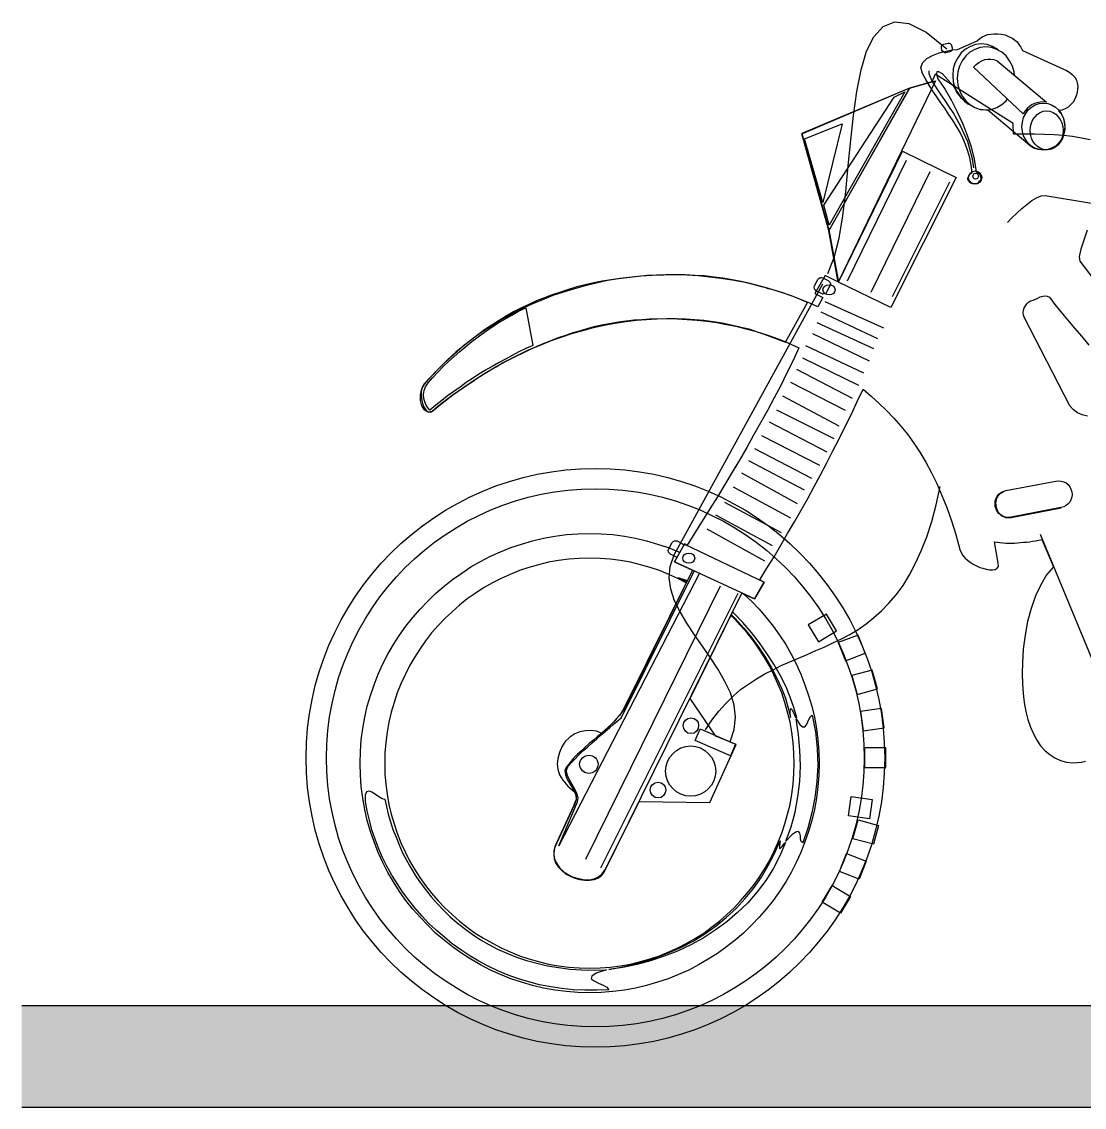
# Model space of a CAD drawing. Extents: x -109 to 1815, y -14679 to 345.
# Drawn here: x -106.652 to -105.607, y -38.856 to -37.789 of the extents above; entities that cross this region are included whole.
import ezdxf

# ---------------------------------------------------------------- set-up
doc = ezdxf.new("R2010")
doc.units = 0
doc.header["$MEASUREMENT"] = 0
doc.layers.get('0').update_dxf_attribs({"linetype": 'CONTINUOUS'})
doc.layers.add('COTA', color=1, linetype='CONTINUOUS')
doc.layers.add('MOBILIARIO', color=1, linetype='CONTINUOUS')

# ---------------------------------------------------------------- blocks, each defined once
blk = doc.blocks.new('AEMoto')
at = {"linetype": 'Continuous'}
for points in [[(10.2858, 3.9294), (10.2936, 3.9491), (10.2997, 3.9728), (10.3042, 4.0003), (10.3079, 4.0302), (10.3109, 4.0615), (10.314, 4.093), (10.3174, 4.1236), (10.3215, 4.1531), (10.3266, 4.1796), (10.3333, 4.2023), (10.3422, 4.2203), (10.3537, 4.2329), (10.368, 4.2387), (10.3853, 4.2366), (10.4067, 4.2258), (10.4321, 4.2054)], [(10.463, 4.1355), (10.4579, 4.1375), (10.4549, 4.1399), (10.4525, 4.1426), (10.4498, 4.145), (10.4478, 4.1477), (10.4457, 4.1504), (10.444, 4.1531), (10.4423, 4.1562), (10.4406, 4.1592), (10.4267, 4.1745), (10.4223, 4.1772), (10.4196, 4.1772), (10.4192, 4.1748), (10.4209, 4.1687), (10.4298, 4.1555), (10.4376, 4.1419), (10.4447, 4.128), (10.4511, 4.1141), (10.4569, 4.0995), (10.4617, 4.0849), (10.4654, 4.0699), (10.4681, 4.0543), (10.4708, 4.0526), (10.4729, 4.0506), (10.4735, 4.0482), (10.4739, 4.0458), (10.4732, 4.0435), (10.4715, 4.0418), (10.4695, 4.0401), (10.4668, 4.0394), (10.4634, 4.0397), (10.4607, 4.0407), (10.459, 4.0424), (10.4579, 4.0448), (10.4579, 4.0468), (10.459, 4.0492), (10.4607, 4.0516), (10.463, 4.0533), (10.462, 4.0625), (10.4603, 4.0713), (10.4579, 4.0798), (10.4549, 4.0879), (10.4515, 4.0957), (10.4478, 4.1035), (10.4433, 4.1107), (10.4389, 4.1181), (10.4342, 4.1253), (10.4294, 4.1324), (10.4247, 4.1392), (10.4196, 4.1463), (10.4148, 4.1534), (10.4104, 4.1606), (10.406, 4.1677), (10.4019, 4.1752), (10.4002, 4.1823), (10.4023, 4.1884), (10.4073, 4.1935), (10.4145, 4.1972), (10.4226, 4.2003), (10.4311, 4.2023), (10.4389, 4.204), (10.445, 4.2047), (10.4691, 4.2152), (10.4725, 4.218), (10.4756, 4.22), (10.479, 4.2217), (10.4824, 4.223), (10.4861, 4.2234), (10.4898, 4.2237), (10.4943, 4.2237), (10.499, 4.2234), (10.5038, 4.2224), (10.5078, 4.2207), (10.5119, 4.219), (10.5153, 4.2166), (10.5184, 4.2139), (10.5207, 4.2108), (10.5231, 4.2074), (10.5248, 4.2034), (10.5791, 4.1786), (10.5832, 4.1762), (10.5866, 4.1735), (10.5893, 4.1704), (10.5914, 4.167), (10.5924, 4.1636), (10.5931, 4.1596), (10.5927, 4.1558), (10.592, 4.1518), (10.591, 4.1477), (10.5893, 4.1436), (10.5873, 4.1399), (10.5842, 4.1365), (10.5812, 4.1338), (10.5774, 4.1317), (10.5734, 4.13), (10.5693, 4.1293), (10.5727, 4.1256), (10.5751, 4.1212), (10.5764, 4.1164), (10.5771, 4.1114), (10.5771, 4.1059), (10.5757, 4.1008), (10.574, 4.0954), (10.5713, 4.0906), (10.5686, 4.0869), (10.5649, 4.0842), (10.5605, 4.0822), (10.5554, 4.0811), (10.5496, 4.0811), (10.5442, 4.0818), (10.5387, 4.0835), (10.534, 4.0866), (10.4827, 4.1297), (10.4739, 4.1307), (10.4732, 4.131), (10.4732, 4.131)], [(10.4284, 4.2112), (10.4335, 4.2122), (10.4349, 4.2122), (10.4362, 4.2118), (10.4372, 4.2108), (10.4379, 4.2095), (10.4386, 4.2064), (10.4386, 4.2047), (10.4383, 4.2034), (10.4372, 4.2023), (10.4355, 4.2017), (10.4308, 4.2006), (10.4294, 4.2006), (10.4281, 4.2013), (10.4267, 4.2023), (10.426, 4.2037), (10.4253, 4.2067), (10.4253, 4.2081), (10.426, 4.2095), (10.427, 4.2105), (10.4284, 4.2112)], [(10.4963, 4.203), (10.4943, 4.205), (10.4882, 4.2084), (10.4817, 4.2108), (10.4746, 4.2115), (10.4674, 4.2108), (10.461, 4.2084), (10.4549, 4.205), (10.4498, 4.2003), (10.4454, 4.1945), (10.442, 4.1877), (10.4399, 4.1806), (10.4393, 4.1728), (10.4399, 4.165), (10.442, 4.1579), (10.4454, 4.1511), (10.4498, 4.1453), (10.4549, 4.1405), (10.4583, 4.1385), (10.4583, 4.1388)], [(10.515, 4.1728), (10.5146, 4.1769), (10.5126, 4.184), (10.5092, 4.1908), (10.5048, 4.1966), (10.4997, 4.2013), (10.4936, 4.2047), (10.4871, 4.2071), (10.48, 4.2078), (10.4729, 4.2071), (10.4664, 4.2047), (10.4603, 4.2013), (10.4552, 4.1966), (10.4508, 4.1908), (10.4474, 4.184), (10.4454, 4.1769), (10.4447, 4.1691), (10.4454, 4.1613), (10.4474, 4.1541), (10.4508, 4.1473), (10.4552, 4.1416), (10.4603, 4.1368), (10.4664, 4.1334), (10.4729, 4.131), (10.48, 4.1304), (10.4871, 4.131), (10.4936, 4.1334), (10.4997, 4.1368), (10.5048, 4.1416), (10.5065, 4.1439), (10.5065, 4.1439)], [(10.4939, 4.1908), (10.5544, 4.1399), (10.5493, 4.1402), (10.5449, 4.1395), (10.5408, 4.1385), (10.537, 4.1368), (10.5336, 4.1344), (10.5309, 4.1321), (10.5282, 4.129), (10.5258, 4.1256), (10.4647, 4.183), (10.4681, 4.186), (10.4715, 4.1884), (10.4749, 4.1905), (10.4787, 4.1922), (10.4824, 4.1928), (10.4861, 4.1928), (10.4898, 4.1922), (10.4939, 4.1908)], [(10.4651, 4.0591), (10.4634, 4.0703), (10.4607, 4.0808), (10.4576, 4.091), (10.4535, 4.1008), (10.4491, 4.11), (10.4444, 4.1188), (10.4396, 4.127), (10.4345, 4.1348), (10.4298, 4.1419), (10.425, 4.1487), (10.4209, 4.1548), (10.4172, 4.1606), (10.4138, 4.1657), (10.4118, 4.1704), (10.4104, 4.1745), (10.4101, 4.1782)], [(10.4135, 4.165), (10.386, 4.1572), (10.2536, 4.1012), (10.2868, 3.983), (10.2987, 3.9189), (10.2824, 3.927), (10.2699, 3.9049), (10.2797, 3.8999), (10.2736, 3.8886), (10.2634, 3.8931), (10.2532, 3.8971), (10.243, 3.9009), (10.2325, 3.9046), (10.2223, 3.908), (10.2115, 3.9114), (10.2009, 3.9144), (10.1901, 3.9172), (10.1792, 3.9195), (10.168, 3.9216), (10.1568, 3.9236), (10.1456, 3.925), (10.1341, 3.9263), (10.1222, 3.927), (10.1103, 3.9277), (10.0984, 3.9277), (10.0865, 3.9277), (10.075, 3.9274), (10.0635, 3.9267), (10.0523, 3.9257), (10.0411, 3.9246), (10.0302, 3.9233), (10.0193, 3.9216), (10.0085, 3.9199), (9.9979, 3.9178), (9.9874, 3.9155), (9.9772, 3.9128), (9.967, 3.9097), (9.9569, 3.9066), (9.947, 3.9033), (9.9375, 3.8995), (9.9277, 3.8958), (9.9182, 3.8914), (9.909, 3.887), (9.8995, 3.8822), (9.8903, 3.8771), (9.8815, 3.8717), (9.8727, 3.8659), (9.8638, 3.8601), (9.855, 3.8537), (9.8465, 3.8472), (9.838, 3.8404), (9.8296, 3.8333), (9.8214, 3.8258), (9.8133, 3.8184), (9.8051, 3.8102), (9.797, 3.8017), (9.7892, 3.7933), (9.7861, 3.7875), (9.7847, 3.7804), (9.7847, 3.7732), (9.7864, 3.7668), (9.7895, 3.762), (9.7939, 3.7593), (9.7993, 3.7603), (9.8058, 3.7658), (9.8122, 3.7709), (9.8187, 3.7759), (9.8255, 3.781), (9.8326, 3.7858), (9.8397, 3.7909), (9.8472, 3.7956), (9.8547, 3.8007), (9.8621, 3.8055), (9.8699, 3.8102), (9.8781, 3.8146), (9.8859, 3.8194), (9.8941, 3.8235), (9.9025, 3.8279), (9.911, 3.832), (9.9195, 3.836), (9.9283, 3.8401), (9.9368, 3.8438), (9.9457, 3.8472), (9.9548, 3.8506), (9.9637, 3.8537), (9.9728, 3.8567), (9.982, 3.8595), (9.9912, 3.8622), (10.0003, 3.8645), (10.0098, 3.8666), (10.0193, 3.8683), (10.0285, 3.87), (10.038, 3.8713), (10.0475, 3.8723), (10.057, 3.873), (10.0665, 3.8737), (10.076, 3.8737), (10.0876, 3.8741), (10.0991, 3.8741), (10.1106, 3.8737), (10.1222, 3.873), (10.1334, 3.872), (10.1446, 3.8703), (10.1558, 3.8686), (10.1667, 3.8662), (10.1775, 3.8639), (10.1884, 3.8612), (10.1989, 3.8578), (10.2094, 3.8544), (10.22, 3.8506), (10.2301, 3.8469), (10.2403, 3.8425), (10.2502, 3.8381), (10.243, 3.8224), (10.2352, 3.8072), (10.2278, 3.7919), (10.2196, 3.7766), (10.2115, 3.761), (10.203, 3.7457), (10.1945, 3.7308), (10.186, 3.7155), (10.1772, 3.7002), (10.168, 3.6853), (10.1592, 3.67), (10.15, 3.6551), (10.1405, 3.6401), (10.1314, 3.6252), (10.1222, 3.6106), (10.1127, 3.5957), (10.1096, 3.5974), (10.0971, 3.575), (10.1195, 3.5648), (10.0349, 3.395), (10.0326, 3.391), (10.0299, 3.3869), (10.0264, 3.3832), (10.0234, 3.3794), (10.0197, 3.3757), (10.0156, 3.372), (10.0119, 3.3686), (10.0074, 3.3648), (10.0013, 3.3669), (9.9945, 3.3679), (9.9878, 3.3675), (9.981, 3.3662), (9.9745, 3.3638), (9.9684, 3.3597), (9.963, 3.3546), (9.9586, 3.3479), (9.9558, 3.3407), (9.9538, 3.3336), (9.9531, 3.3268), (9.9538, 3.3204), (9.9558, 3.3136), (9.9599, 3.3068), (9.966, 3.2996), (9.9742, 3.2925), (9.9762, 3.2878), (9.9762, 3.2833), (9.9749, 3.2793), (9.9732, 3.2749), (9.9507, 3.2263), (9.9487, 3.2202), (9.9487, 3.2144), (9.9501, 3.2087), (9.9528, 3.2036), (9.9562, 3.1988), (9.9606, 3.1947), (9.9657, 3.1914), (9.9708, 3.1886), (9.9759, 3.1869), (9.9813, 3.1856), (9.9871, 3.1846), (9.9928, 3.1846), (9.9983, 3.1856), (10.0037, 3.188), (10.0085, 3.1917), (10.0122, 3.1975), (10.0536, 3.2806), (10.1405, 3.2793), (10.1731, 3.3509), (10.148, 3.3608), (10.1164, 3.4073), (10.1799, 3.5366), (10.1955, 3.5298), (10.2071, 3.5498), (10.202, 3.5529), (10.2108, 3.5672), (10.2196, 3.5814), (10.2281, 3.5957), (10.2363, 3.6099), (10.2447, 3.6242), (10.2529, 3.6385), (10.261, 3.6531), (10.2688, 3.6676), (10.2767, 3.6819), (10.2845, 3.6968), (10.2919, 3.7114), (10.2997, 3.7264), (10.3072, 3.7413), (10.3147, 3.7566), (10.3218, 3.7719), (10.3293, 3.7872), (10.3391, 3.7787), (10.3486, 3.7702), (10.3578, 3.761), (10.367, 3.7518), (10.3754, 3.742), (10.3836, 3.7318), (10.3914, 3.721), (10.3989, 3.7097), (10.4063, 3.6975), (10.4131, 3.6846), (10.4199, 3.6714), (10.426, 3.6568), (10.4321, 3.6418), (10.4376, 3.6255), (10.443, 3.6086), (10.4481, 3.5902), (10.4498, 3.5865), (10.4518, 3.5828), (10.4545, 3.5797), (10.4573, 3.577), (10.4607, 3.5746), (10.4644, 3.5723), (10.4685, 3.5702), (10.4725, 3.5682), (10.4763, 3.5672), (10.4804, 3.5661), (10.4844, 3.5655), (10.4882, 3.5651), (10.4915, 3.5658), (10.4939, 3.5672), (10.4953, 3.5695), (10.4949, 3.5733), (10.4905, 3.5997), (10.4939, 3.5991), (10.4973, 3.5987), (10.5007, 3.5984), (10.5045, 3.5981), (10.5078, 3.5981), (10.5116, 3.5981), (10.515, 3.5981), (10.5187, 3.5984), (10.5224, 3.5987), (10.5262, 3.5991), (10.5299, 3.5994), (10.5336, 3.5997), (10.5374, 3.6004), (10.5411, 3.6011), (10.5452, 3.6018), (10.5489, 3.6025), (10.5632, 3.5689), (10.5547, 3.559), (10.5476, 3.5468), (10.5411, 3.5332), (10.5357, 3.5179), (10.5313, 3.502), (10.5282, 3.485), (10.5258, 3.468), (10.5248, 3.4511), (10.5245, 3.4378), (10.5248, 3.4253), (10.5258, 3.4134), (10.5272, 3.4022), (10.5292, 3.3913), (10.5316, 3.3815), (10.5347, 3.372), (10.5384, 3.3638), (10.5428, 3.356), (10.5472, 3.3492), (10.5527, 3.3431), (10.5584, 3.3384), (10.5649, 3.3343), (10.5717, 3.3312), (10.5791, 3.3292), (10.5869, 3.3282), (10.592, 3.3285), (10.5975, 3.3292), (10.6026, 3.3302)], [(10.6083, 4.0934), (10.5975, 4.0957), (10.5866, 4.0978), (10.5754, 4.0988), (10.5639, 4.0998), (10.552, 4.1002), (10.5398, 4.1005), (10.5272, 4.1005), (10.514, 4.1005), (10.5136, 4.1137), (10.4175, 4.1742), (10.4135, 4.165)], [(10.2984, 3.9185), (10.2868, 3.9817), (10.3863, 4.1572), (10.4182, 4.166), (10.2984, 3.9185)], [(10.3866, 4.1575), (10.2868, 3.982), (10.2539, 4.1008), (10.3866, 4.1575)], [(10.2807, 4.0132), (10.3673, 4.146), (10.3805, 4.1524), (10.2872, 3.9888), (10.2807, 4.0132)], [(10.5506, 4.1388), (10.556, 4.1382), (10.5608, 4.1365), (10.5656, 4.1338), (10.5693, 4.1304), (10.5727, 4.126), (10.5751, 4.1209), (10.5764, 4.1154), (10.5771, 4.1097), (10.5764, 4.1039), (10.5751, 4.0985), (10.5727, 4.0934), (10.5693, 4.0893), (10.5656, 4.0859), (10.5608, 4.0832), (10.556, 4.0815), (10.5506, 4.0808), (10.5455, 4.0815), (10.5404, 4.0832), (10.536, 4.0859), (10.5319, 4.0893), (10.5289, 4.0934), (10.5262, 4.0985), (10.5248, 4.1039), (10.5241, 4.1097), (10.5248, 4.1154), (10.5262, 4.1209), (10.5289, 4.126), (10.5319, 4.1304), (10.536, 4.1338), (10.5404, 4.1365), (10.5455, 4.1382), (10.5506, 4.1388)], [(10.5547, 4.129), (10.5588, 4.1287), (10.5625, 4.127), (10.5659, 4.1249), (10.569, 4.1219), (10.5713, 4.1185), (10.5734, 4.1144), (10.5747, 4.11), (10.5751, 4.1052), (10.5747, 4.1005), (10.5734, 4.0957), (10.5713, 4.0917), (10.569, 4.0883), (10.5659, 4.0852), (10.5625, 4.0832), (10.5588, 4.0815), (10.5547, 4.0811), (10.5506, 4.0815), (10.5469, 4.0832), (10.5435, 4.0852), (10.5404, 4.0883), (10.5377, 4.0917), (10.536, 4.0957), (10.5347, 4.1005), (10.5343, 4.1052), (10.5347, 4.11), (10.536, 4.1144), (10.5377, 4.1185), (10.5404, 4.1219), (10.5435, 4.1249), (10.5469, 4.127), (10.5506, 4.1287), (10.5547, 4.129)], [(10.257, 4.0947), (10.3035, 4.1134), (10.2797, 4.0166), (10.257, 4.0947)], [(10.2987, 3.9185), (10.3775, 4.0798), (10.4433, 4.0472), (10.3632, 3.8876), (10.2987, 3.9185)], [(10.3099, 3.9202), (10.3826, 4.0686)], [(10.3388, 3.9066), (10.4114, 4.0547)], [(10.4668, 4.0553), (10.4698, 4.0547), (10.4725, 4.053), (10.4742, 4.0502), (10.4749, 4.0472), (10.4742, 4.0441), (10.4725, 4.0414), (10.4698, 4.0397), (10.4668, 4.039), (10.4637, 4.0397), (10.461, 4.0414), (10.4593, 4.0441), (10.4586, 4.0472), (10.4593, 4.0502), (10.461, 4.053), (10.4637, 4.0547), (10.4668, 4.0553)], [(10.3653, 3.9012), (10.4355, 4.0418)], [(10.4674, 4.0526), (10.4688, 4.0523), (10.4698, 4.0516), (10.4705, 4.0502), (10.4708, 4.0489), (10.4705, 4.0475), (10.4698, 4.0462), (10.4688, 4.0455), (10.4674, 4.0452), (10.4661, 4.0455), (10.4651, 4.0462), (10.4644, 4.0475), (10.4641, 4.0489), (10.4644, 4.0502), (10.4651, 4.0516), (10.4661, 4.0523), (10.4674, 4.0526)], [(10.5065, 3.9922), (10.5119, 3.9976), (10.518, 4.0034), (10.5241, 4.0092), (10.5303, 4.0143), (10.5364, 4.019), (10.5421, 4.0224), (10.5479, 4.0248), (10.553, 4.0251), (10.6097, 4.0156)], [(10.6043, 3.9827), (10.6002, 3.9705), (10.5968, 3.9593), (10.5948, 3.9501), (10.5954, 3.9447), (10.7333, 3.7644)], [(10.2074, 3.8547), (10.2335, 3.8449), (10.2607, 3.8937), (10.2566, 3.8954), (10.2529, 3.8971), (10.2488, 3.8988), (10.2451, 3.9002), (10.241, 3.9019), (10.2369, 3.9033), (10.2329, 3.9046), (10.2291, 3.906), (10.225, 3.9073), (10.221, 3.9083), (10.2169, 3.9097), (10.2125, 3.9107), (10.2084, 3.9121), (10.2043, 3.9131), (10.1999, 3.9144), (10.1955, 3.9155), (10.1819, 3.9185), (10.168, 3.9212), (10.1541, 3.9233), (10.1402, 3.925), (10.1263, 3.9263), (10.1123, 3.9274), (10.0981, 3.9277), (10.0842, 3.9274), (10.0702, 3.927), (10.0563, 3.926), (10.0424, 3.9246), (10.0285, 3.9226), (10.0149, 3.9206), (10.001, 3.9175), (9.9874, 3.9144), (9.9742, 3.9107), (9.9609, 3.9066), (9.9477, 3.9022), (9.9348, 3.8971), (9.9219, 3.8917), (9.9093, 3.8859), (9.8971, 3.8795), (9.8849, 3.873), (9.873, 3.8656), (9.8615, 3.8581), (9.8503, 3.8499), (9.8391, 3.8415), (9.8285, 3.8326), (9.818, 3.8231), (9.8082, 3.8136), (9.7983, 3.8031), (9.7892, 3.7926), (9.7864, 3.7878), (9.7858, 3.782), (9.7861, 3.7756), (9.7875, 3.7698), (9.7895, 3.7647), (9.7922, 3.7607), (9.7953, 3.759), (9.7983, 3.7596), (9.8116, 3.7702), (9.8248, 3.7804), (9.838, 3.7895), (9.8513, 3.7987), (9.8645, 3.8068), (9.8778, 3.815), (9.8913, 3.8221), (9.9046, 3.8292), (9.9178, 3.8354), (9.9314, 3.8411), (9.9446, 3.8466), (9.9579, 3.8513), (9.9711, 3.8557), (9.9844, 3.8595), (9.9976, 3.8629), (10.0108, 3.8659), (10.0241, 3.8683), (10.037, 3.8703), (10.0499, 3.872), (10.0624, 3.873), (10.0753, 3.8737), (10.0879, 3.8741), (10.1005, 3.8737), (10.1127, 3.873), (10.1252, 3.872), (10.1371, 3.8707), (10.1493, 3.869), (10.1612, 3.8669), (10.1728, 3.8645), (10.1847, 3.8615), (10.1962, 3.8584), (10.2074, 3.8547)], [(10.2797, 3.924), (10.2862, 3.9206), (10.2875, 3.9195), (10.2885, 3.9182), (10.2889, 3.9161), (10.2882, 3.9144), (10.2841, 3.9063), (10.2831, 3.9049), (10.2818, 3.9043), (10.2797, 3.9039), (10.278, 3.9046), (10.2716, 3.9077), (10.2702, 3.909), (10.2692, 3.9104), (10.2688, 3.9124), (10.2695, 3.9141), (10.2736, 3.9219), (10.2746, 3.9233), (10.2763, 3.9243), (10.278, 3.9243), (10.2797, 3.924)], [(10.1656, 3.354), (10.1707, 3.3692), (10.1721, 3.3842), (10.1704, 3.3991), (10.166, 3.4141), (10.1592, 3.4283), (10.151, 3.4429), (10.1415, 3.4572), (10.1317, 3.4714), (10.1219, 3.4853), (10.1123, 3.4996), (10.1042, 3.5135), (10.0974, 3.5274), (10.0926, 3.5414), (10.0906, 3.5556), (10.092, 3.5695), (10.0967, 3.5838), (10.2797, 3.9168)], [(10.2872, 3.9155), (10.2902, 3.9151), (10.2926, 3.9138), (10.294, 3.9117), (10.2946, 3.9094), (10.294, 3.907), (10.2926, 3.9049), (10.2902, 3.9036), (10.2872, 3.9033), (10.2845, 3.9036), (10.2821, 3.9049), (10.2804, 3.907), (10.2797, 3.9094), (10.2804, 3.9117), (10.2821, 3.9138), (10.2845, 3.9151), (10.2872, 3.9155)], [(10.2821, 3.8951), (10.3541, 3.8625)], [(10.5832, 3.7668), (10.5269, 3.8758), (10.5262, 3.8785), (10.5258, 3.8812), (10.5262, 3.8842), (10.5272, 3.887), (10.5286, 3.8897), (10.5303, 3.892), (10.5323, 3.8941), (10.535, 3.8958), (10.5381, 3.8965), (10.5411, 3.8978), (10.5438, 3.8992), (10.5469, 3.9005), (10.5499, 3.9016), (10.5527, 3.9019), (10.5554, 3.9016), (10.5581, 3.9002), (10.5649, 3.8914), (10.5723, 3.8822), (10.5805, 3.8723), (10.589, 3.8622), (10.5978, 3.852), (10.6066, 3.8415)], [(10.6049, 3.7539), (10.5985, 3.7556), (10.5927, 3.7583), (10.5876, 3.762), (10.5832, 3.7668)], [(9.7942, 3.795), (9.8, 3.8014), (9.8061, 3.8082), (9.8126, 3.8146), (9.8194, 3.8211), (9.8262, 3.8275), (9.8333, 3.8337), (9.8408, 3.8398), (9.8482, 3.8459), (9.856, 3.8516), (9.8638, 3.8574), (9.872, 3.8632), (9.8801, 3.8683), (9.8886, 3.8734), (9.8971, 3.8781), (9.9056, 3.8829), (9.9144, 3.887), (9.9229, 3.8408), (9.9144, 3.8371), (9.9059, 3.833), (9.8975, 3.8286), (9.8893, 3.8241), (9.8808, 3.8197), (9.873, 3.8153), (9.8649, 3.8106), (9.8567, 3.8055), (9.8489, 3.8004), (9.8411, 3.7953), (9.8336, 3.7899), (9.8258, 3.7844), (9.8183, 3.779), (9.8112, 3.7732), (9.8037, 3.7675), (9.7966, 3.7613), (9.7942, 3.7641), (9.7919, 3.7678), (9.7902, 3.7715), (9.7892, 3.7759), (9.7888, 3.7807), (9.7895, 3.7855), (9.7912, 3.7902), (9.7942, 3.795)], [(10.277, 3.8822), (10.3466, 3.8493)], [(10.2722, 3.8693), (10.3418, 3.8371)], [(10.2668, 3.8557), (10.3364, 3.8221)], [(10.2583, 3.8408), (10.3296, 3.8072)], [(10.2546, 3.8258), (10.3232, 3.7922)], [(10.2471, 3.8119), (10.3157, 3.7763)], [(10.2397, 3.796), (10.3072, 3.7613)], [(10.2301, 3.779), (10.2994, 3.7423)], [(10.2227, 3.762), (10.2929, 3.7267)], [(10.2135, 3.7471), (10.2845, 3.7104)], [(10.204, 3.7305), (10.2753, 3.6938)], [(10.5466, 3.6093), (10.6369, 3.3916)], [(10.1955, 3.7145), (10.2658, 3.6778)], [(10.1881, 3.6996), (10.2566, 3.6636)], [(10.1796, 3.6843), (10.2481, 3.6466)], [(10.1354, 3.3686), (10.1432, 3.3808), (10.1517, 3.3916), (10.1602, 3.4011), (10.1694, 3.41), (10.1785, 3.4181), (10.1881, 3.4249), (10.1979, 3.4314), (10.2081, 3.4375), (10.2183, 3.4426), (10.2284, 3.4477), (10.239, 3.4524), (10.2495, 3.4568), (10.2604, 3.4612), (10.2709, 3.466), (10.2814, 3.4704), (10.2919, 3.4755), (10.3025, 3.4806), (10.3126, 3.486), (10.3228, 3.4921), (10.3327, 3.4989), (10.3422, 3.5067), (10.3517, 3.5149), (10.3608, 3.5244), (10.3697, 3.5346), (10.3782, 3.5461), (10.386, 3.559), (10.3934, 3.5733), (10.4006, 3.5886), (10.4073, 3.6059), (10.4135, 3.6245), (10.4189, 3.6452), (10.4236, 3.6676)], [(10.5045, 3.6626), (10.5659, 3.6744), (10.5693, 3.6748), (10.5727, 3.6744), (10.5757, 3.6734), (10.5785, 3.6721), (10.5812, 3.67), (10.5832, 3.6673), (10.5846, 3.6646), (10.5856, 3.6612), (10.5856, 3.6612), (10.5859, 3.6578), (10.5856, 3.6544), (10.5846, 3.6514), (10.5832, 3.6486), (10.5812, 3.6463), (10.5785, 3.6442), (10.5757, 3.6429), (10.5723, 3.6418), (10.5109, 3.63), (10.5075, 3.6296), (10.5041, 3.63), (10.5011, 3.631), (10.4983, 3.6327), (10.496, 3.6344), (10.4939, 3.6371), (10.4926, 3.6398), (10.4915, 3.6432), (10.4915, 3.6432), (10.4912, 3.6466), (10.4915, 3.65), (10.4926, 3.6531), (10.4939, 3.6558), (10.496, 3.6581), (10.4983, 3.6602), (10.5011, 3.6615), (10.5045, 3.6626)], [(10.1694, 3.6673), (10.2397, 3.6293)], [(10.5011, 3.6609), (10.496, 3.6578), (10.4929, 3.6534), (10.4919, 3.6476), (10.4926, 3.6418), (10.4946, 3.6364), (10.4987, 3.632), (10.5041, 3.6296), (10.5112, 3.6296), (10.5727, 3.6415)], [(10.1588, 3.6486), (10.2284, 3.6113)], [(10.1477, 3.6327), (10.2172, 3.5953)], [(10.1371, 3.6157), (10.2077, 3.5763)], [(10.183, 3.5352), (10.1918, 3.5268), (10.2013, 3.5169), (10.2101, 3.5067), (10.2186, 3.4962), (10.2264, 3.485), (10.2339, 3.4735), (10.2407, 3.4616), (10.2468, 3.4497), (10.2526, 3.4371), (10.2576, 3.4242), (10.2621, 3.411), (10.2661, 3.3978), (10.2692, 3.3842), (10.2716, 3.3703), (10.2736, 3.3563), (10.2746, 3.3421), (10.275, 3.3275), (10.2746, 3.3129), (10.2736, 3.299), (10.2716, 3.2847), (10.2692, 3.2708), (10.2661, 3.2572), (10.2621, 3.244), (10.2576, 3.2311), (10.2526, 3.2182), (10.2468, 3.2056), (10.2407, 3.1934), (10.2339, 3.1819), (10.2264, 3.1703), (10.2186, 3.1591), (10.2101, 3.1486), (10.2013, 3.1384), (10.1918, 3.1286), (10.1819, 3.1191), (10.1718, 3.1102), (10.1612, 3.1021), (10.15, 3.0939), (10.1385, 3.0868), (10.1266, 3.08), (10.1147, 3.0736), (10.1022, 3.0681), (10.0893, 3.063), (10.0764, 3.0586), (10.0628, 3.0546), (10.0492, 3.0515), (10.0356, 3.0491), (10.0214, 3.0471), (10.0071, 3.0461), (9.9928, 3.0457), (9.9782, 3.0461), (9.9643, 3.0471), (9.9501, 3.0491), (9.9361, 3.0515), (9.9226, 3.0546), (9.9093, 3.0586), (9.8961, 3.063), (9.8835, 3.0681), (9.871, 3.0736), (9.8588, 3.08), (9.8469, 3.0868), (9.8357, 3.0939), (9.8245, 3.1021), (9.8139, 3.1102), (9.8034, 3.1191), (9.7939, 3.1286), (9.7844, 3.1384), (9.7756, 3.1486), (9.7671, 3.1591), (9.7593, 3.1703), (9.7518, 3.1819), (9.745, 3.1934), (9.7386, 3.2056), (9.7331, 3.2182), (9.728, 3.2311), (9.7236, 3.244), (9.7196, 3.2572), (9.7165, 3.2708), (9.7141, 3.2847), (9.7121, 3.299), (9.7111, 3.3129), (9.7107, 3.3275), (9.7111, 3.3421), (9.7121, 3.3563), (9.7141, 3.3703), (9.7165, 3.3842), (9.7196, 3.3978), (9.7236, 3.411), (9.728, 3.4242), (9.7331, 3.4371), (9.7386, 3.4497), (9.745, 3.4616), (9.7518, 3.4735), (9.7593, 3.485), (9.7671, 3.4962), (9.7756, 3.5067), (9.7844, 3.5169), (9.7939, 3.5268), (9.8034, 3.5363), (9.8139, 3.5451), (9.8245, 3.5536), (9.8357, 3.5614), (9.8469, 3.5689), (9.8588, 3.5756), (9.871, 3.5821), (9.8835, 3.5875), (9.8961, 3.5926), (9.9093, 3.597), (9.9226, 3.6011), (9.9361, 3.6042), (9.9501, 3.6065), (9.9643, 3.6086), (9.9782, 3.6096), (9.9928, 3.6099), (10.0071, 3.6096), (10.0214, 3.6086), (10.0356, 3.6065), (10.0492, 3.6042), (10.0628, 3.6011), (10.0764, 3.597), (10.0893, 3.5926), (10.1022, 3.5875), (10.1039, 3.5869), (10.1039, 3.5872)], [(10.1005, 3.5807), (10.0988, 3.5814), (10.0923, 3.5845), (10.091, 3.5858), (10.0899, 3.5872), (10.0896, 3.5892), (10.0903, 3.5909), (10.0943, 3.5987), (10.0954, 3.6001), (10.0971, 3.6011), (10.0988, 3.6011), (10.1005, 3.6008), (10.1069, 3.5974), (10.1083, 3.5964), (10.1089, 3.5953), (10.1089, 3.5957)], [(10.1096, 3.597), (10.2074, 3.5502), (10.1955, 3.5298), (10.0971, 3.575), (10.1096, 3.597)], [(10.1117, 3.5495), (10.1015, 3.5546), (10.0903, 3.5597), (10.0787, 3.5644), (10.0672, 3.5682), (10.0553, 3.5716), (10.0431, 3.5746), (10.0309, 3.5767), (10.0183, 3.5784), (10.0057, 3.5794), (9.9928, 3.5797), (9.9799, 3.5794), (9.9674, 3.5784), (9.9548, 3.5767), (9.9423, 3.5746), (9.93, 3.5716), (9.9182, 3.5682), (9.9066, 3.5644), (9.8951, 3.5597), (9.8842, 3.5546), (9.8734, 3.5492), (9.8625, 3.5431), (9.8523, 3.5363), (9.8425, 3.5295), (9.833, 3.522), (9.8238, 3.5139), (9.815, 3.5057), (9.8068, 3.4969), (9.7987, 3.4877), (9.7912, 3.4782), (9.7841, 3.468), (9.7776, 3.4578), (9.7715, 3.4473), (9.7661, 3.4365), (9.761, 3.4253), (9.7562, 3.4141), (9.7525, 3.4022), (9.7491, 3.3903), (9.746, 3.3781), (9.744, 3.3658), (9.7423, 3.3533), (9.7413, 3.3404), (9.741, 3.3275), (9.7413, 3.3146), (9.7423, 3.302), (9.744, 3.2895), (9.746, 3.2772), (9.7491, 3.265), (9.7525, 3.2531), (9.7562, 3.2416), (9.761, 3.2301), (9.7661, 3.2188), (9.7715, 3.208), (9.7776, 3.1975), (9.7841, 3.1873), (9.7912, 3.1774), (9.7987, 3.1679), (9.8068, 3.1588), (9.815, 3.1499), (9.8238, 3.1418), (9.833, 3.1336), (9.8425, 3.1262), (9.8523, 3.1191), (9.8625, 3.1126), (9.8734, 3.1065), (9.8842, 3.1011), (9.8951, 3.096), (9.9066, 3.0912), (9.9182, 3.0875), (9.93, 3.0841), (9.9423, 3.081), (9.9548, 3.079), (9.9674, 3.0773), (9.9799, 3.0763), (9.9928, 3.0759), (10.0057, 3.0763), (10.0183, 3.0773), (10.0309, 3.079), (10.0431, 3.081), (10.0553, 3.0841), (10.0672, 3.0875), (10.0787, 3.0912), (10.0903, 3.096), (10.1015, 3.1011), (10.1123, 3.1065), (10.1229, 3.1126), (10.1331, 3.1191), (10.1429, 3.1262), (10.1524, 3.1336), (10.1616, 3.1418), (10.1704, 3.1499), (10.1785, 3.1588), (10.1867, 3.1679), (10.1942, 3.1774), (10.2013, 3.1873), (10.2077, 3.1975), (10.2139, 3.208), (10.2193, 3.2188), (10.2244, 3.2301), (10.2291, 3.2416), (10.2329, 3.2531), (10.2363, 3.265), (10.2393, 3.2772), (10.2413, 3.2895), (10.243, 3.302), (10.2441, 3.3146), (10.2444, 3.3275), (10.2441, 3.3404), (10.243, 3.3533), (10.2413, 3.3658), (10.2393, 3.3781), (10.2363, 3.3903), (10.2329, 3.4022), (10.2291, 3.4141), (10.2244, 3.4253), (10.2193, 3.4365), (10.2139, 3.4473), (10.2077, 3.4578), (10.2013, 3.468), (10.1942, 3.4782), (10.1867, 3.4877), (10.1785, 3.4969), (10.1704, 3.5057), (10.1663, 3.5094), (10.1663, 3.5091)], [(10.1147, 3.5858), (10.1178, 3.5855), (10.1202, 3.5841), (10.1215, 3.5821), (10.1222, 3.5797), (10.1215, 3.5773), (10.1202, 3.5753), (10.1178, 3.5739), (10.1147, 3.5736), (10.112, 3.5739), (10.1096, 3.5753), (10.1079, 3.5773), (10.1073, 3.5797), (10.1079, 3.5821), (10.1096, 3.5841), (10.112, 3.5855), (10.1147, 3.5858)], [(10.1195, 3.5648), (10.037, 3.3974), (10.0339, 3.392), (10.0302, 3.3872), (10.0261, 3.3825), (10.022, 3.3777), (10.0173, 3.3733), (10.0125, 3.3689), (10.0078, 3.3645), (10.0027, 3.3604), (9.9976, 3.356), (9.9925, 3.3519), (9.9874, 3.3475), (9.9827, 3.3431), (9.9779, 3.3387), (9.9732, 3.3339), (9.9691, 3.3288), (9.965, 3.3238), (9.9626, 3.319), (9.9633, 3.3136), (9.9657, 3.3075), (9.9694, 3.3013), (9.9732, 3.2949), (9.9759, 3.2888), (9.9765, 3.2827), (9.9742, 3.2769), (9.9524, 3.2301), (9.9497, 3.2233), (9.9487, 3.2168), (9.9494, 3.2107), (9.9511, 3.2053), (9.9545, 3.2002), (9.9586, 3.1958), (9.9633, 3.192), (9.9691, 3.189), (9.9749, 3.1866), (9.981, 3.1849), (9.9871, 3.1842), (9.9928, 3.1842), (9.9983, 3.1849), (10.003, 3.1866), (10.0071, 3.1893), (10.0102, 3.193), (10.1802, 3.5373), (10.1802, 3.5369)], [(10.128, 3.5611), (9.9552, 3.2263), (9.9779, 3.2803), (9.9786, 3.285), (9.9772, 3.2905), (9.9745, 3.2959), (9.9715, 3.3017), (9.9681, 3.3075), (9.9657, 3.3125), (9.9643, 3.317), (9.9647, 3.3207), (9.967, 3.3244), (9.9704, 3.3285), (9.9749, 3.3329), (9.9793, 3.3377), (9.9847, 3.3428), (9.9901, 3.3475), (9.9959, 3.3526), (10.0017, 3.3577), (10.0071, 3.3625), (10.0125, 3.3672), (10.0176, 3.3716), (10.022, 3.3753), (10.0261, 3.3787), (10.0292, 3.3815), (10.0316, 3.3835), (10.0326, 3.3849), (10.1215, 3.5638), (10.1215, 3.5638)], [(10.113, 3.5519), (10.1018, 3.5556), (10.1123, 3.5509), (10.1123, 3.5505), (10.113, 3.5519)], [(9.9881, 3.2097), (10.1538, 3.5458)], [(10.0068, 3.1992), (10.1755, 3.5366)], [(10.167, 3.5105), (10.1724, 3.505), (10.1826, 3.4938), (10.1921, 3.4819), (10.2009, 3.4697), (10.2091, 3.4575), (10.2166, 3.4449), (10.223, 3.4324), (10.2288, 3.4198), (10.2335, 3.4076), (10.2369, 3.3954), (10.2397, 3.3838), (10.2393, 3.391), (10.2397, 3.3944), (10.2403, 3.395), (10.2417, 3.3933), (10.243, 3.3903), (10.2447, 3.3872), (10.2461, 3.3845), (10.2475, 3.3835), (10.2441, 3.3961), (10.2393, 3.409), (10.2339, 3.4222), (10.2271, 3.4358), (10.2193, 3.4494), (10.2108, 3.4626), (10.2016, 3.4758), (10.1918, 3.4884), (10.1813, 3.5006), (10.1704, 3.5118), (10.1687, 3.5135), (10.1687, 3.5139), (10.167, 3.5105)], [(10.284, 3.511), (10.2616, 3.4977), (10.2741, 3.477), (10.2965, 3.4903), (10.284, 3.511)], [(10.323, 3.4852), (10.2986, 3.476), (10.3074, 3.4536), (10.3318, 3.4628), (10.323, 3.4852)], [(10.3403, 3.4421), (10.3152, 3.4356), (10.3216, 3.4122), (10.3468, 3.419), (10.3403, 3.4421)], [(10.3515, 3.3949), (10.3257, 3.3912), (10.3291, 3.3674), (10.3549, 3.3711), (10.3515, 3.3949)], [(10.1174, 3.3835), (10.1212, 3.3828), (10.1242, 3.3808), (10.1263, 3.3777), (10.1269, 3.374), (10.1263, 3.3703), (10.1242, 3.3672), (10.1212, 3.3648), (10.1174, 3.3642), (10.1137, 3.3648), (10.1106, 3.3672), (10.1086, 3.3703), (10.1079, 3.374), (10.1086, 3.3777), (10.1106, 3.3808), (10.1137, 3.3828), (10.1174, 3.3835)], [(10.2342, 3.2321), (10.2407, 3.2497), (10.2454, 3.2677), (10.2488, 3.2864), (10.2512, 3.3054), (10.2519, 3.3244), (10.2512, 3.3438), (10.2495, 3.3631), (10.2468, 3.3821), (10.2512, 3.3753), (10.2546, 3.3726), (10.2573, 3.3726), (10.2593, 3.375), (10.261, 3.3784), (10.2627, 3.3821), (10.2644, 3.3852), (10.2665, 3.3869), (10.2705, 3.3662), (10.2726, 3.3458), (10.2733, 3.3254), (10.2722, 3.3054), (10.2699, 3.2857), (10.2661, 3.2667), (10.261, 3.2481), (10.2549, 3.2301), (10.2529, 3.2314), (10.2522, 3.2345), (10.2519, 3.2385), (10.2512, 3.2419), (10.2498, 3.244), (10.2471, 3.2436), (10.242, 3.2402), (10.2342, 3.2321)], [(10.1286, 3.3699), (10.1721, 3.3512), (10.166, 3.337), (10.1225, 3.3557), (10.1286, 3.3699)], [(10.1171, 3.3489), (10.1232, 3.3482), (10.129, 3.3465), (10.1344, 3.3434), (10.1388, 3.3397), (10.1426, 3.3353), (10.1456, 3.3299), (10.1473, 3.3241), (10.148, 3.318), (10.1473, 3.3119), (10.1456, 3.3061), (10.1426, 3.3007), (10.1388, 3.2963), (10.1344, 3.2925), (10.129, 3.2895), (10.1232, 3.2878), (10.1171, 3.2871), (10.111, 3.2878), (10.1052, 3.2895), (10.0998, 3.2925), (10.0954, 3.2963), (10.0916, 3.3007), (10.0886, 3.3061), (10.0869, 3.3119), (10.0862, 3.318), (10.0869, 3.3241), (10.0886, 3.3299), (10.0916, 3.3353), (10.0954, 3.3397), (10.0998, 3.3434), (10.1052, 3.3465), (10.111, 3.3482), (10.1171, 3.3489)], [(9.9918, 3.3377), (9.9942, 3.3373), (9.9962, 3.3367), (9.9983, 3.3356), (10, 3.3343), (10.0013, 3.3326), (10.0023, 3.3309), (10.003, 3.3288), (10.0034, 3.3265), (10.003, 3.3241), (10.0023, 3.3221), (10.0013, 3.32), (10, 3.3183), (9.9983, 3.317), (9.9962, 3.3159), (9.9942, 3.3153), (9.9918, 3.3149), (9.9898, 3.3153), (9.9878, 3.3159), (9.9857, 3.317), (9.984, 3.3183), (9.9827, 3.32), (9.9816, 3.3221), (9.981, 3.3241), (9.9806, 3.3265), (9.981, 3.3288), (9.9816, 3.3309), (9.9827, 3.3326), (9.984, 3.3343), (9.9857, 3.3356), (9.9878, 3.3367), (9.9898, 3.3373), (9.9918, 3.3377)], [(10.357, 3.3467), (10.3308, 3.3467), (10.3308, 3.3226), (10.357, 3.3226), (10.357, 3.3467)], [(10.077, 3.3044), (10.0808, 3.3037), (10.0838, 3.3017), (10.0859, 3.2986), (10.0865, 3.2949), (10.0859, 3.2912), (10.0838, 3.2881), (10.0808, 3.2857), (10.077, 3.285), (10.0733, 3.2857), (10.0702, 3.2881), (10.0682, 3.2912), (10.0675, 3.2949), (10.0682, 3.2986), (10.0702, 3.3017), (10.0733, 3.3037), (10.077, 3.3044)], [(9.7175, 3.2806), (9.7175, 3.2888), (9.7189, 3.2929), (9.7219, 3.2939), (9.7253, 3.2925), (9.7297, 3.2898), (9.7338, 3.2867), (9.7379, 3.2844), (9.7413, 3.2837), (9.743, 3.2745), (9.7454, 3.265), (9.7481, 3.2559), (9.7511, 3.2463), (9.7549, 3.2368), (9.7586, 3.2273), (9.763, 3.2178), (9.7678, 3.2087), (9.7729, 3.1992), (9.7786, 3.19), (9.7847, 3.1812), (9.7912, 3.1724), (9.798, 3.1635), (9.8055, 3.1554), (9.8133, 3.1472), (9.8214, 3.1391), (9.8299, 3.1316), (9.8391, 3.1245), (9.8486, 3.1177), (9.8588, 3.1109), (9.8689, 3.1051), (9.8798, 3.0994), (9.8913, 3.0943), (9.9029, 3.0895), (9.9151, 3.0854), (9.928, 3.0821), (9.9409, 3.079), (9.9545, 3.0766), (9.9687, 3.0749), (9.983, 3.0739), (9.9983, 3.0736), (10.0136, 3.0739), (10.001, 3.0698), (9.9956, 3.0661), (9.9949, 3.063), (9.9983, 3.0603), (10.0037, 3.0576), (10.0095, 3.0549), (10.0142, 3.0525), (10.0166, 3.0495), (10.0017, 3.0488), (9.9871, 3.0488), (9.9728, 3.0495), (9.9586, 3.0508), (9.945, 3.0529), (9.9314, 3.0556), (9.9182, 3.059), (9.9053, 3.0627), (9.8927, 3.0674), (9.8801, 3.0726), (9.8683, 3.0783), (9.8567, 3.0844), (9.8455, 3.0912), (9.8346, 3.0983), (9.8241, 3.1058), (9.8143, 3.114), (9.8044, 3.1225), (9.7953, 3.1309), (9.7868, 3.1401), (9.7783, 3.1496), (9.7705, 3.1594), (9.763, 3.1696), (9.7562, 3.1798), (9.7498, 3.1903), (9.7437, 3.2012), (9.7382, 3.2121), (9.7335, 3.2233), (9.7291, 3.2345), (9.7253, 3.246), (9.7223, 3.2576), (9.7196, 3.2691), (9.7175, 3.2806)], [(10.3369, 3.2594), (10.3111, 3.2632), (10.3145, 3.2869), (10.3403, 3.2832), (10.3369, 3.2594)], [(10.3417, 3.2282), (10.3166, 3.235), (10.323, 3.2581), (10.3481, 3.2513), (10.3417, 3.2282)], [(10.0163, 3.0742), (10.0356, 3.078), (10.054, 3.0824), (10.0716, 3.0878), (10.0886, 3.0943), (10.1049, 3.1014), (10.1202, 3.1092), (10.1344, 3.118), (10.1483, 3.1279), (10.1609, 3.1381), (10.1731, 3.1493), (10.184, 3.1615), (10.1945, 3.174), (10.204, 3.1876), (10.2125, 3.2019), (10.2203, 3.2168), (10.2271, 3.2324), (10.2261, 3.2263), (10.2261, 3.2233), (10.2267, 3.2226), (10.2281, 3.2239), (10.2295, 3.2256), (10.2312, 3.228), (10.2325, 3.2297), (10.2335, 3.2304), (10.2267, 3.2141), (10.2186, 3.1981), (10.2094, 3.1835), (10.1989, 3.1696), (10.1874, 3.1564), (10.1748, 3.1442), (10.1616, 3.133), (10.1473, 3.1225), (10.1324, 3.1129), (10.1171, 3.1045), (10.1011, 3.097), (10.0845, 3.0905), (10.0679, 3.0848), (10.0509, 3.0804), (10.0336, 3.0766), (10.0163, 3.0742)], [(10.3244, 3.1851), (10.2999, 3.1946), (10.3088, 3.217), (10.3329, 3.2075), (10.3244, 3.1851)], [(10.3013, 3.1437), (10.2789, 3.1569), (10.2911, 3.1773), (10.3135, 3.1641), (10.3013, 3.1437)]]:
    blk.add_lwpolyline(points, dxfattribs=at)
for radius in [0.3556, 0.3305]:
    blk.add_circle((10, 3.3343), radius)

msp = doc.modelspace()

# ---------------------------------------------------------------- hatches: boundary and pattern name
at = {"layer": 'COTA'}
msp.add_hatch(color=256, dxfattribs=at).paths.add_polyline_path([(-87.0237, -38.856), (-87.0237, -38.756), (-101.3937, -38.756, -0.080738), (-101.485, -38.756), (-102.6205, -38.756, -0.079033), (-102.7098, -38.756), (-106.6516, -38.756), (-106.6516, -38.856)])

# ---------------------------------------------------------------- linework, layer by layer
for p, q in [((-106.6516, -38.756), (-87.0237, -38.756)), ((-106.6516, -38.856), (-87.0237, -38.856))]:
    msp.add_line(p, q, dxfattribs=at)

# ---------------------------------------------------------------- block references
at = {"layer": 'MOBILIARIO', "xscale": 0.8, "yscale": 0.8, "zscale": 0.8}
msp.add_blockref('AEMoto', (-114.0874, -41.18), dxfattribs=at)

doc.saveas('drawing.dxf')
